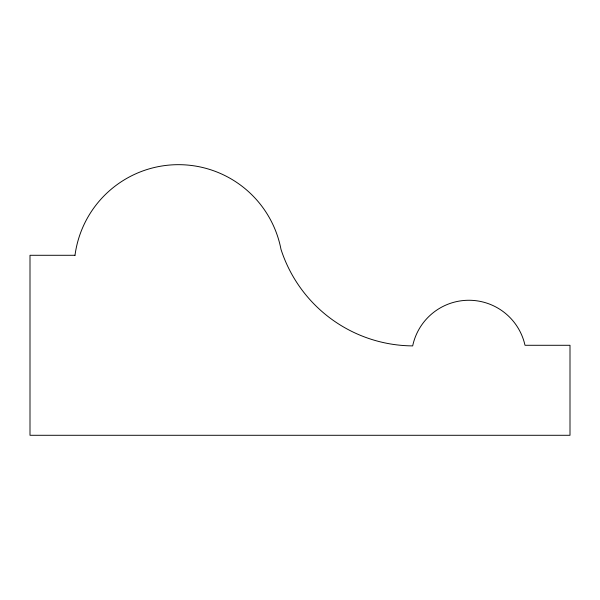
<?xml version="1.0" encoding="UTF-8"?>
<svg xmlns="http://www.w3.org/2000/svg" width="600" height="600" viewBox="0 0 600 600"><rect width="100%" height="100%" fill="white"/><g stroke="black" fill="none" stroke-linecap="round" stroke-linejoin="round"><path stroke-width="0.9" d="M75 255.285L30 255.285L30 435.285L570 435.285L570 345.285L525 345.285A57.457 57.457 0 0 0 412.68 345.892A139.373 139.373 0 0 1 280.987 249.322A104.392 104.392 0 0 0 75 255.285"/></g></svg>
